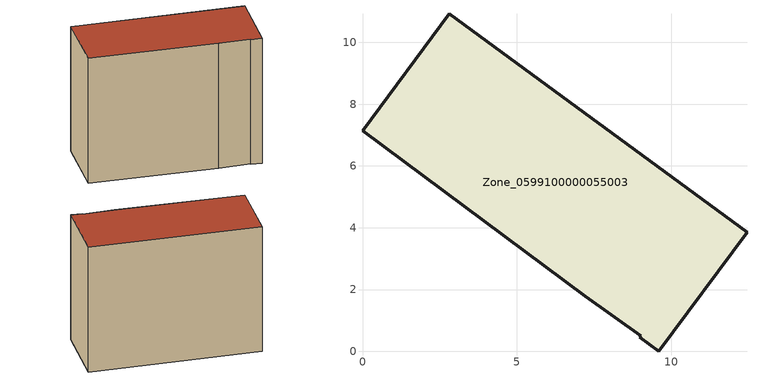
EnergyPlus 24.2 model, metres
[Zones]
Zone_0599100000055003
 floor ground (C_G): 9.01,0.5 7.21,1.78 0,7.14 2.81,10.93 12.45,3.85 9.59,0 8.98,0.46 z0
 wall outside (C_F): 9.59,0 12.45,3.85 2.81,10.93 0,7.14 7.21,1.78 9.01,0.5 8.98,0.46 9.59,0 z0:9.39
 roof outside (C_R): 7.21,1.78 9.01,0.5 8.98,0.46 9.59,0 12.45,3.85 2.81,10.93 0,7.14 z9.39
[BUILDING]
Pand.0599100000055003: North Axis=0; Terrain=City; Loads Convergence Tolerance Value=0.04; Temperature Convergence Tolerance Value=0.4; Solar Distribution=FullExterior; Maximum Number of Warmup Days=25; Minimum Number of Warmup Days=1
[Site:Location]
Rotterdam.The.Hague.AP_ZH_NLD Design_Conditions: Latitude=51.96; Longitude=4.45; Time Zone=1; Elevation=-4.5
[SITE:GROUNDTEMPERATURE:BUILDINGSURFACE]
18, 18, 18, 18, 18, 18, 18, 18, 18, 18, 18, 18
[MATERIAL] Thermal Absorptance=0.9; Solar Absorptance=0.7; Visible Absorptance=0.7
Name | Roughness | Thickness | Conductivity | Density | Specific Heat
G.TC.1946 | MediumSmooth | 0.15 | 1 | 540 | 1210
F.TC.1946 | Rough | 0.3 | 0.857143 | 1920 | 840
R.TC.1946 | MediumRough | 0.2 | 0.909091 | 1500 | 1000
[CONSTRUCTION]
C_G: G.TC.1946
C_F: F.TC.1946
C_R: R.TC.1946
[ZONE]
Zone_0599100000055003: Type=1; Multiplier=1; Ceiling Height=Autocalculate; Volume=Autocalculate; Floor Area=autocalculate; Part of Total Floor Area=Yes
[ZONEINFILTRATION:DESIGNFLOWRATE]
Infil_Zone_0599100000055003: Zone or ZoneList or Space or SpaceList=Zone_0599100000055003; Schedule=AlwaysOn; Design Flow Rate Calculation Method=Flow/Area; Flow Rate per Floor Area=0.003; Constant Term Coefficient=1; Temperature Term Coefficient=0; Velocity Term Coefficient=0; Velocity Squared Term Coefficient=0
[HVACTEMPLATE:ZONE:IDEALLOADSAIRSYSTEM]
Zone_0599100000055003: Maximum Heating Supply Air Temperature=50; Minimum Cooling Supply Air Temperature=13; Maximum Heating Supply Air Humidity Ratio=0.0156; Minimum Cooling Supply Air Humidity Ratio=0.0077; Heating Limit=NoLimit; Cooling Limit=NoLimit; Dehumidification Control Type=ConstantSensibleHeatRatio; Cooling Sensible Heat Ratio=0.7; Dehumidification Setpoint=60; Humidification Control Type=None; Humidification Setpoint=30; Outdoor Air Method=None; Outdoor Air Flow Rate per Person=0.00944; Outdoor Air Flow Rate per Zone Floor Area=0; Outdoor Air Flow Rate per Zone=0; Demand Controlled Ventilation Type=None; Outdoor Air Economizer Type=NoEconomizer; Heat Recovery Type=None; Sensible Heat Recovery Effectiveness=0.7; Latent Heat Recovery Effectiveness=0.65
[ZONECONTROL:THERMOSTAT]
ThermostatControl_Zone_0599100000055003: Zone or ZoneList=Zone_0599100000055003; Control Type Schedule=DualSetpointControlType; Control 1=Thermostat_Zone_0599100000055003; Temperature Difference Between Cutout And Setpoint=0
[THERMOSTATSETPOINT:DUALSETPOINT]
Thermostat_Zone_0599100000055003: Heating Setpoint Temperature Schedule=HeatingSetpoint_Zone_0599100000055003; Cooling Setpoint Temperature Schedule=CoolingSetpoint_Zone_0599100000055003
[SCHEDULE:COMPACT]
HeatingSetpoint_Zone_0599100000055003: Through: 12/31, For: AllDays, Until: 24:00, 21
CoolingSetpoint_Zone_0599100000055003: Through: 12/31, For: AllDays, Until: 24:00, 24
DualSetpointControlType: Through: 12/31, For: AllDays, Until: 24:00, 4
AlwaysOn: Through: 12/31, For: AllDays, Until: 24:00, 1
